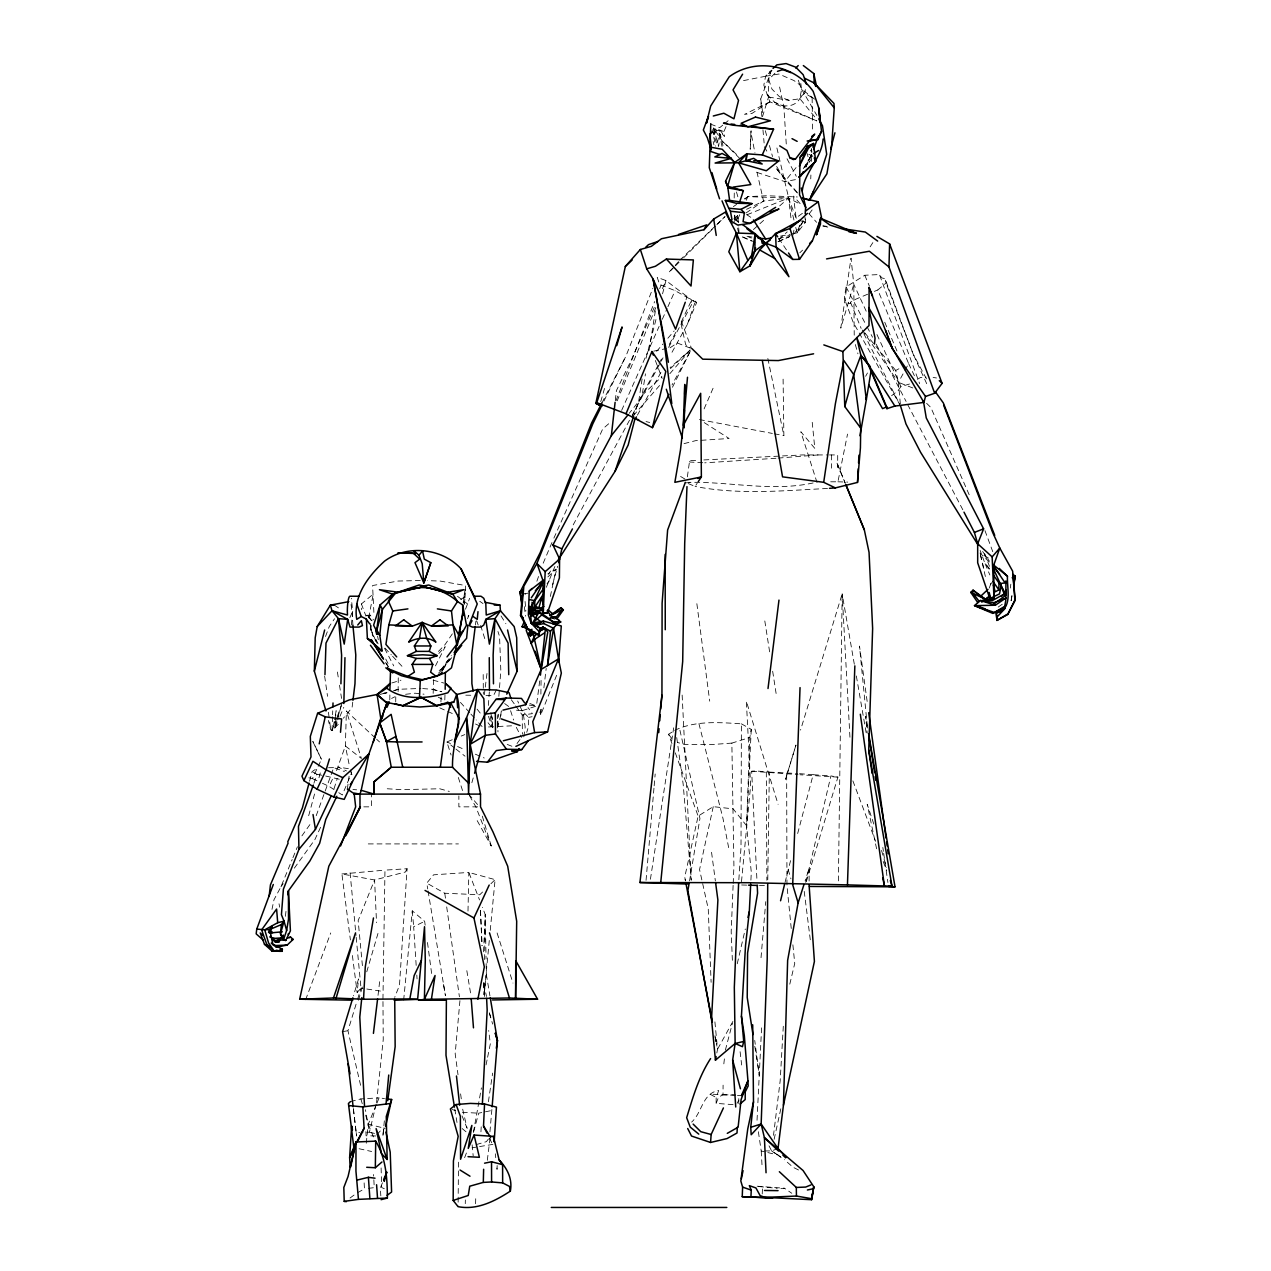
<?xml version="1.0" encoding="UTF-8"?>
<svg xmlns="http://www.w3.org/2000/svg" width="1271" height="1271" viewBox="0 0 1271 1271"><rect width="100%" height="100%" fill="white"/><g stroke="black" fill="none" stroke-linecap="round" stroke-linejoin="round"><path stroke-width="0.75" stroke-dasharray="5 3.75" d="M458.497 1162.171L458.084 1206.656M674.71 730.38C694.935 720.435 719.37 722.405 741.39 723.835L741.009 847.296L738.769 880.962M465.408 592.81L464.376 604.075M465.424 590.983L465.44 585.518L440.036 581.038L427.501 580.656M733.081 1104.642L716.129 1103.355L716.161 1097.493L718.687 1090.518C702.228 1093.155 702.323 1112.602 691.631 1122.102M809.103 881.041L809.198 868.077L830.9 775.914L837.907 777.121L806.243 881.963M716.129 1103.355L718.639 1097.016L723.008 1094.871L723.088 1085.164M738.753 1103.466L738.801 1098.652M395.71 701.91L395.774 696.778M398.109 691.567L398.268 677.078M762.505 116.63L768.542 97.041L768.717 79.644L770.48 70.779L765.619 76.244L763.823 85.125L769.876 101.855L816.792 120.92L774.563 102.173L767.112 94.61M389.863 694.951L389.784 700.607L390.213 699.114L394.916 696.762M540.699 709.345L540.636 715.065L539.238 712.046M540.89 694.125L541.112 676.982M483.806 982.626L484.442 996.289L484.283 983.007M484.616 959.557L485.252 914.612L482.392 907.272M767.779 879.707L769.336 772.101L755.244 770.877L751.669 771.259L756.912 879.405M838.399 880.898L842.165 593.859L800.555 730.078M382.952 999.133L384.97 870.127L407.085 868.744L399.475 985.263L394.709 997.338M696.572 302.673L675.092 290.662L661.079 285.069L659.379 283.798L657.218 277.332L665.956 280.557L691.678 300.004L691.646 302.307L695.444 301.163L696.572 302.673L687.42 324.28L670.421 355.149M734.193 198.022L734.288 192.35M734.574 220.471L734.67 215.133L738.101 218.374L738.578 225.984M467.998 911.1L468.84 872.43L433.602 874.829L426.754 883.123L427.723 888.937M381.109 1167.938L381.681 1187.527L384.986 1189.036M475.592 1203.748L475.815 1195.058M465.265 1203.669L465.361 1199.935M497.152 1165.555L497.04 1169.32L496.611 1165.443M375.215 737.927L346.379 711.045L345.378 745.982L349.668 767.017M791.563 233.991L797.124 232.911L805.401 222.393L805.496 218.707M516.503 710.187L522.047 710.711L528.641 717.384L528.323 727.155L526.718 732.334M332.525 716.717L332.049 730.475L338.404 724.216M332.605 714.747L332.732 710.823M433.157 693.378L433.713 677.078M444.977 694.951L444.786 700.607L438.257 697.159M440.926 701.91L441.101 696.778M741.39 723.835L751.256 729.363L749.842 737.45L746.57 825.689L751.304 872.256L750.907 880.12M812.137 97.772L812.598 132.343M750.939 131.072L750.208 149.263L751.145 130.818M810.739 178.877L810.898 175.001M811.438 161.433L811.819 151.726M733.113 885.363L731.19 931.659L732.414 961.353M733.192 883.44L733.923 866.075L731.858 743.106L749.842 737.45M762.219 1193.93L762.536 1186.892M483.536 951.836L485.252 914.612L486.062 959.049M761.583 1027.858L756.944 1122.118M751.256 729.363L746.57 825.689L733.129 808.849L713.253 806.656L698.129 816.093L684.751 877.038L685.45 880.882L684.751 877.038M497.787 721.658L497.962 731.889M480.946 1131.81L481.359 1123.945M783.301 1026.253L780.172 1080.811L773.499 1135.337M370.735 623.616L370.369 628.875L375.581 641.156M488.366 705.453L489.335 691.917M498.852 696.317L500.822 670.627L499.567 636.485L497.946 631.48M335.258 721.531L334.67 728.744L339.214 718.067M335.401 719.736L336.148 710.711L334.575 719.656M761.027 957.683L765.762 901.647M646.049 880.342L653.993 787.782M654.168 785.812L655.169 773.991M459.943 1000.69L455.177 1053.754L458.021 1074.773M489.923 1131.905L491.956 1108.773M384.001 1127.742L382.952 1135.464L384.446 1119.862M403.654 1000.198L412.265 910.83L424.657 921.316L425.165 925.161M483.6 982.96L484.108 994.716L489.319 940.111M490.256 930.356L495.086 879.643L468.84 872.43L479.548 899.947M356.182 937.315L360.996 988.155L357.151 992.397L358.549 978.94L353.417 995.876M366.255 1143.265L368.272 1124.184L376.232 1104.88M497.342 725.932L498.582 714.223M484.108 994.716L486.348 974.507L486.11 960.987M723.835 1063.859L724.708 1056.042M382.952 1135.464L383.906 1126.948M615.323 400.381L616.419 390.578L631.083 360.487L654.867 305.993M378.027 995.384L379.965 978.845M285.387 916.327L286.086 910.449M497.342 718.687L497.803 714.747M541.335 709.234L540.636 715.065L557.969 671.946M543.877 687.849L546.196 668.419M352.75 702.132L352.067 707.645L343.377 718.194M463.343 602.978L464.979 589.41L463.2 602.772M487.317 1160.312L490.399 1135.368M475.418 624.982L475.894 621.233M484.346 694.649L485.061 688.993M485.284 687.118L487.174 672.025M500.679 715.938L501.346 710.616M539.698 680.954L536.441 706.041L522.047 710.711M1010.334 588.044L1010.826 584.199M347.348 789.084L349.08 776.263M523.827 736.862L525.177 727.076L523.255 713.381L517.678 701.004M687.373 476.847L689.645 460.499L698.256 460.499M488.398 1101.75L492.64 1073.089M642.093 378.996L638.678 401.493L634.324 414.362M1011.112 600.706L1011.986 594.987M650.418 879.246L673.678 727.822M659.585 385.494L631.417 417.921L642.093 395.297L645.461 373.817M649.147 350.367L655.9 307.391L617.198 400.81M473.4 1132.413L481.407 1087.897M464.106 604.233L465.393 596.449L460.674 599.499M1011.176 600.738L1012.034 595.511M351.368 625.014L352.687 611.653L351.368 598.291M689.549 880.914L699.94 818.46L679.302 727.489M793.072 235.087L794.073 229.368M334.257 721.435L332.684 730.364L330.762 729.84L328.363 720.419M550.343 596.449L556.078 569.217L547.865 573.904M716.844 1052.928L717.527 1049.29L714.89 1021.709M368.654 617.801L373.245 594.097L361.409 603.947L361.679 609.73M805.401 89.558L804.686 93.101L799.793 98.566A20.543 16.714 41.8 0 1 774.563 102.157M486.062 1064.891L487.222 1059.14M487.619 1057.234L490.336 1043.809L488.684 1030.511M830.694 481.804L837.923 481.788L847.535 434.094M271.978 909.401L273.996 899.725L280.923 886.84L292.171 859.53M867.616 294.236L855.78 299.209L850.49 302.228L850.204 303.642L845.771 302.323L844.405 297.271L846.073 286.96L864.773 275.251L877.403 274.647L879.691 275.267L882.01 277.984L885.045 278.635L913.198 354.148L927.862 386.241M713.253 806.656L699.558 869.571L708.249 908.829L711.109 982.324M774.134 1139.324L780.902 1108.455M371.084 625.666L370.369 628.875L372.896 636.088M737.244 963.768L745.299 929.006M686.038 299.797L686.912 296.111M789.799 984.151L794.74 963.418L792.802 944.003M376.121 1104.324L369.432 1132.191L361.87 1132.413M376.566 1102.465L383.238 1039.583L382.968 1001.071M805.719 882.328L809.198 868.077L805.115 880.898M785.033 882.439L791.182 858.211M736.306 220.137L737.704 214.545M646.033 358.279L656.726 316.574M662.556 293.823L665.956 280.557L661.206 291.456M725.36 1050.164L732.382 1023.377M797.664 833.538L813.154 774.706L830.9 775.914M497.422 727.949L501.934 710.982M309.552 781.172L312.126 771.592L314.874 769.718L318.735 769.479M308.678 815.712L315.367 791.023M318.973 777.725L321.039 770.131M473.622 1131.826L478.674 1113.189L493.498 1110.139M552.647 584.438L557.604 566.31M341.629 704.086L334.67 728.744L340.707 707.788M471.859 782.729L473.479 777.042M600.754 401.652L605.012 386.718M358.47 1000.245L362.346 986.979M366.763 971.822L378.933 930.15M360.599 1085.307L347.952 1030.733L357.024 1001.103M357.596 999.26L360.996 988.155L382.889 991.428M334.019 788.767L337.196 778.71L339.278 779.25M795.757 227.398L797.124 232.911L800.174 223.68M313.905 783.254L316.908 774.261L312.126 771.592M990.903 583.341L989.267 588.171L991.444 582.642M687.42 324.28L695.444 301.163M536.886 581.228L538.777 575.827M543.178 563.228L553.076 539.921M316.193 815.712L333.717 767.636L344.425 771.513M465.52 609.19L469.619 598.291M336.656 718.179L332.049 730.475L330.762 729.84L329.459 720.069M337.308 716.415L341.248 705.882M305.596 999.784L330.73 932.962M761.837 116.471L760.709 98.979L771.545 70.143M325.519 636.485L329.284 626.476L334.527 618.755M467.553 618.723L468.824 615.339L468.125 616.276M464.63 1157.69L466.727 1152.162M615.974 400.762L654.629 301.592M659.649 288.739L661.079 285.069M554.871 566.485L546.196 587.631M603.916 401.096L625.904 356.182L652.849 288.342M382.46 1182.808L380.299 1188.083L380.823 1195.82M292.934 857.703L297.43 846.772M376.947 1103.117L379.123 1097.858L384.493 1098.557M351.432 773.197L351.845 774.738L350.065 768.923L351.432 773.197L342.296 794.979L335.703 790.673M339.977 716.288L343.774 707.391M710.41 134.504L715.255 128.482L716.51 130.405L719.179 130.563L724.581 136.601L723.914 131.58L726.027 126.671M704.102 408.897L714.127 385.78M349.843 617.674L352.162 612.431L350.621 601.294M553.886 538.126L602.708 428.947L609.921 422.703M621.63 410.406L659.125 326.409M662.318 319.259L667.1 308.535M667.91 306.74L675.092 290.662M805.782 166.994L812.121 152.87L810.374 150.169M739.738 214.751L738.101 218.374L732.366 223.505M746.252 200.278L747.888 196.655L766.651 195.734L797.267 196.957M320.562 827.262L314.906 839.559L293.379 869.507M308.917 777.804L312.396 778.599L317.337 768.081M318.163 766.334L321.468 759.311L312.841 741.343M334.051 789.609L329.11 786.384L333.224 777.614M336.529 770.591L345.378 745.982L361.425 758.517L346.379 711.045M681.208 322.024L691.678 300.004M672.454 387.274L690.725 350.399L672.025 384.938M797.124 232.911L803.208 220.693M407.085 868.744L405.417 872.001L374.58 879.961L341.915 873.971L350.399 939.984M435.46 665.893L445.215 646.701L438.829 653.501M496.357 689.978L493.545 695.491L483.631 695.38M803.288 168.662L811.835 154.633L804.495 167.438M441.18 672.963L448.917 657.838M601.993 402.764L625.904 356.182M442.61 670.198L450.744 657.615M629.479 420.288L571.521 527.989M658.156 365.206L638.678 401.493L629.177 413.361M659.077 363.474L662.779 356.563M669.277 344.457L676.696 330.635M632.227 415.109L663.017 357.818M668.61 347.412L693.807 300.528M865.63 376.295L867.442 372.991M805.878 167.137L811.74 154.665L811.391 149.93M900.329 403.892L898.406 382.364L903.983 372.117M904.92 370.417L908.638 363.585L877.784 289.963L886.046 283.068L885.045 278.635M637.391 415.172L661.937 370.592M732.874 1021.471L717.527 1049.29L716.431 1043.491M716.51 130.405L713.444 135.918L715.255 128.482L723.914 131.58M712.554 129.721L710.727 133.026L712.872 131.644L713.476 128.069L720.339 134.297L722.977 145.561M737.132 1103.26L738.848 1100.193M870.142 246.828L874.003 240.855M688.389 483.631L695.078 486.412L697.175 483.266M452.349 633.848L444.977 644.699L437.526 652.404M548.294 574.285L550.581 571.044M301.926 835.841L311.808 821.908M909.48 384.017L900.948 386.606L898.073 390.61L891.575 395.758M280.923 886.84L283.179 883.695M547.038 583.802L549.247 580.736L546.848 583.548M440.878 669.976L451.348 655.582M517.011 743.551L520.236 739.134M488.414 1139.007L486.443 1141.628L474.576 1145.076M794.232 233.578L804.527 219.947M809.119 213.893L812.55 209.365M451.793 657.647L440.91 670.5M793.946 220.042L784.779 181.594L797.807 165.437M774.945 73.21L768.717 79.644L771.99 89.145L779.457 96.707L789.084 100.314L798.331 98.979L804.686 93.101L814.79 99.313L801.493 89.002L800.809 83.393M656.614 351.336L662.874 344.06M667.879 338.245L674.138 330.984M669.833 373.706L689.041 351.59M678.555 261.604L668.641 272.63L674.138 267.164M679.794 260.221L725.042 216.594L716.796 224.792M376.899 1134.685L382.73 1128.235M438.543 673.169L444.04 667.434L436.287 672.391M675.521 265.798L682.4 258.966M683.766 257.6L715.414 226.159M482.551 892.02L479.771 894.768L444.771 893.227L426.754 883.123M490.908 883.774L495.086 879.643M350.049 1198.029L355.944 1193.66M799.809 252.802L802.605 250.133M642.093 395.297L661.889 376.645M670.389 368.638L690.185 349.986L670.119 367.653M547.849 576.939L556.078 569.217M743.535 80.597L765.619 76.244L771.974 70.35L775.66 69.826M778.821 239.472L787.226 231.878M753.401 229.574L765.094 219.041M779.727 205.886L788.513 197.99L800.523 204.345M745.028 199.15L747.888 196.655L788.513 197.99L796.075 217.929L800.73 220.169M733.828 218.866L739.388 214.132M722.77 125.146L719.72 127.656L710.028 123.875M724.295 123.891L728.855 120.109M372.165 620.836L366.207 615.339L368.828 616.276L370.306 615.18L373.499 619.883M802.414 213.321L796.075 217.929L793.454 196.068L801.175 204.822M998.18 607.093L1002.755 603.884M733.383 206.617L736.608 204.393M746.045 212.956L763.537 201.04L788.513 197.99L791.404 221.424M670.055 347.825L677.252 342.948L689.803 347.936M671.946 743.551L668.578 734.241L673.169 731.349M917.408 379.33L920.569 377.455L926.082 377.153M357.644 1192.691L364.443 1188.814L363.983 1180.092M912.8 387.957L898.406 382.364L895.721 370.465L900.567 367.891M416.173 965.388L413.663 926.718L424.657 921.316M746.554 209.334L763.537 201.04L757.055 172.443L754.116 170.107M777.963 241.776L789.72 236.581M778.583 241.363L789.45 236.66M874.4 291.377L877.784 289.963M452.254 739.738L446.884 741.946L451.094 755.038M461.198 736.068L464.789 734.59M747.11 214.735L788.513 197.99M764.681 1150.954L771.592 1150.906L776.422 1149.111M778.519 238.884L793.406 234.102M391.786 682.988L400.953 680.176M393.438 690.789L398.395 689.295L420.876 688.437M379.727 694.554L387.226 692.441M394.741 690.344L398.49 689.295M684.036 443.627L695.587 440.672L729.093 438.495L701.131 420.622M350.478 1101.576L360.869 1098.922L379.123 1097.858M383.318 693.696L386.972 692.774M653.723 351.146L666.417 348.556M780.473 236.136L789.72 234.341M528.641 717.384L532.056 716.717M757.055 172.443L784.779 181.594L795.646 179.608M528.164 593.128L524.446 593.779L527.894 595.082M765.619 76.244L778.932 74.02L793.994 80.566L799.936 84.935L801.556 89.685L799.793 98.566L816.093 118.568M342.598 1031.623L347.952 1030.733M472.034 1147.808L475.799 1147.189M479.58 1146.569L492.894 1144.393M341.915 873.971L384.97 870.127M703.864 459.943L802.335 454.939L827.786 454.939M515.692 705.85L522.254 715.001L532.39 713.651L528.021 707.55M368.368 1188.353L374.262 1187.638L373.563 1174.531M405.592 694.3L414.981 693.188L424.037 694.188M813.106 482.964C771.704 491.909 730.491 481.566 688.898 482.36M818.031 454.939L777.884 458.116M775.977 458.275L704.69 462.835M731.858 743.106L711.156 744.599L684.64 744.472L677.459 742.471M827.516 488.461C783.572 490.685 738.451 495.023 695.078 486.412M684.99 482.885L690.773 482.551M488.461 726.964L496.167 726.583M498.089 726.488L511.562 725.82M780.871 1188.433L784.509 1188.258L791.801 1193.278M366.207 615.339L370.306 615.18M353.417 1109.011L356.198 1132.572L359.979 1132.461M420.288 580.529L398.173 581.038L372.578 585.518L373.992 614.624M328.554 767.732L333.717 767.636M723.008 1094.871L735.687 1094.808M829.455 454.939L837.7 454.939L837.7 467.363L837.049 463.216L845.151 483.028M363.776 806.847L371.37 806.847L371.37 794.105M477.705 806.847L458.863 806.847L458.863 795.932M368.272 843.912L458.434 843.912M465.79 695.189L473.718 695.285M837.907 777.121L799.888 774.77M759.423 885.474L765.19 885.601M375.739 1135.972L366.096 1135.75L365.778 1129.824M746.649 885.124L741.184 884.966L750.653 785.16L746.363 701.242L778.09 804.305M837.923 481.788L847.725 482.106M769.336 772.101L797.616 773.531M735.496 1095.332L709.885 1094.124L716.161 1097.493M737.466 1095.427L741.406 1095.602M751.669 771.259L797.997 774.563M462.358 1112.332L478.674 1113.189M702.784 462.723L689.788 462.024L689.645 460.499M387.242 788.767L401.525 789.656L439.75 788.767L449.314 791.436M422.703 688.58L432.378 689.295L441.847 691.774M757.151 1186.208L784.509 1188.258M799.57 773.674L813.154 774.706M352.941 789.529L356.658 789.815M758.628 1186.526L777.201 1188.337M529.324 705.135L534.662 705.802M751.955 237.01L746.077 236.152L751.368 238.042M823.02 225.793L826.865 226.365M933.121 377.471L936.489 377.98M348.365 768.669L338.181 767.08L346.459 770.909M768.542 97.041L789.084 100.314M719.179 130.563L720.657 130.834L724.581 136.601M699.479 419.573L772.355 433.427M774.277 433.792L783.873 435.619L783.095 378.837M316.908 774.261L323.962 775.691M325.726 776.041L337.196 778.71M822.893 226.047L830.328 227.668M359.089 1148.73L371.64 1151.494M758.374 1131.746L761.218 1150.986L777.947 1154.989L781.157 1157.325M374.5 1133.414L369.432 1132.191L365.444 1109.71M646.033 421.575L649.703 422.496M365.635 1115.16L368.272 1124.184L385.161 1128.426M433.125 680.176L443.881 683.067M432.378 689.295L441.339 691.694M452.095 1109.488L455.479 1110.6M799.84 220.503L805.401 222.393L804.956 217.198M529.832 703.483L534.789 705.389M507.224 744.441L512.404 746.458M755.228 242.316L740.961 236.247L751.447 241.029M450.442 743.487L446.884 741.946L454.446 747.888M457.56 746.538L464.678 749.604M475.338 754.196L484.235 758.009M808.69 154.284L812.916 156.111L809.325 162.307L807.292 153.68M439.75 707.852L452.269 713.508M475.529 724.009L482.694 727.25L476.148 719.926M312.396 778.599L320.753 782.491M322.421 783.27L329.11 786.384M802.287 220.9L805.401 222.393M798.522 1169.987L793.009 1167.223L784.366 1159.66M988.33 558.017L980.036 553.06L990.268 562.958M680.589 476.45L687.373 480.517M769.019 1145.822L771.592 1150.906L777.947 1154.989M746.554 214.592L750.939 217.42M334.305 605.075L340.819 609.492M771.592 1150.906L781.172 1157.468M479.739 601.294L482.996 603.55M734.749 218.962L739.452 222.361M504.619 703.546L509.369 706.994M457.496 596.29L467.553 603.947M734.59 219.279L739.229 222.838M455.955 749.08L465.043 756.213M462.183 1128.584L469.666 1134.812M720.339 134.297L718.592 146.356L713.476 128.069L722.071 140.811L737.371 155.221M376.645 739.261L379.536 741.946M739.595 158.287L722.071 140.811M926.607 403.32L930.849 407.483L969.837 496.23M797.155 192.318L775.628 167.629L784.747 179.576L798.188 193.843M384.954 648.067L391.309 654.867M392.58 656.217L402.732 667.1M460.436 702.386L469.603 712.618M470.906 714.08L474.846 718.465M808.88 213.56L816.602 222.314M468.618 794.105L478.325 805.433M989.505 568.63L984.755 562.878L980.148 550.438M864.852 332.923L895.721 370.465M477.086 709.154L481.947 715.192M488.032 722.722L492.894 728.744L491.956 717.305M801.493 89.002L816.856 115.423M668.578 734.241L671.755 738.578M511.307 699.749L514.596 704.325M989.267 569.233L984.755 562.878L989.823 574.937M982.626 551.471L989.315 561.019M862.246 329.999L898.406 382.364M778.805 238.424L787.432 251.356M386.098 663.112L388.227 666.465M501.028 615.927L505.89 623.696M385.558 662.525L388.64 667.434M776.629 166.453L784.747 179.576M368.828 616.276L371.577 621.042M900.504 405.862L853.254 322.484L845.771 302.323M469.523 795.694L475.847 806.847L491.226 845.93L477.133 820.542M926.464 378.853L913.198 354.148L886.046 283.068M764.443 146.753L768.177 153.712M962.814 509.75L906.922 403.177M787.019 158.764L796.297 176.319M846.073 286.96L866.155 325.106M867.076 326.838L872.542 337.244M876.196 344.171L906.096 401.429M384.605 648.448L393.74 665.893M516.296 727.314L521.539 737.418M863.835 333.685L899.598 404.099M378.123 643.857L375.12 637.899L376.994 643.19M385.764 659.029L389.276 666.004M489.542 1138.323L492.115 1143.598M312.888 741.676L321.468 759.311M908.638 363.585L914.405 375.771M866.202 311.204L853.794 284.275L851.014 258.108L840.782 328.125L853.794 284.275L854.223 335.163M876.958 334.543L900.948 386.606M375.819 641.061L369.321 625.491M984.961 530.627L993.223 552.901M864.773 275.251L869.38 286.086M884.743 322.214L897.024 351.098M837.049 463.216L845.247 483.266M462.024 1115.843L467.188 1128.473M850.49 302.228L861.15 328.411M368.272 1124.184L375.072 1141.088M984.644 553.727L989.473 566.31M655.343 360.487L662.191 378.472M681.367 321.388L691.599 348.651L685.689 344.743L681.018 323.612M852.889 780.887L875.624 841.323M883.186 861.468L886.634 870.635M361.409 603.947L365.984 616.197M879.691 275.267L919.616 383.635M476.641 620.772L478.182 625.014M675.298 752.845L698.129 816.093M488.461 716.351L492.258 726.98M798.283 80.2L799.936 84.935M510.577 710.711L513.611 720.037M458.323 777.471L462.533 790.546M817.031 482.567L800.825 431.743L814.806 448.377L811.962 419.652M480.629 625.459L485.315 640.362M497.104 932.962L512.976 983.071M483.79 984.262L486.523 996.464M788.179 869.602L790.943 878.849M482.313 816.157L491.226 845.93M489.319 1012.908L490.94 1018.452M873.828 824.085L867.219 804.336L877.038 850.871M881.534 850.426L886.491 867.346M360.869 1098.922L362.457 1104.34M489.446 1013.082L492.64 1024.092M736.481 191.969L738.546 199.166M855.319 344.536L857.941 353.815M765.301 130.722L767.366 138.11M769.432 145.482L772.53 156.555M698.923 723.66L722.929 818.206L729.236 850.664M980.37 554.585L985.676 577.812M980.481 554.823L983.945 569.011M776.899 147.976L784.779 181.594M713.174 141.558L713.937 144.862M462.692 1109.186L466.934 1127.631M751.542 135.489L754.958 152.933M734.67 215.133L735.909 220.677M737.545 228.081L738.769 233.642M490.177 716.288L492.497 726.964M779.584 87.016L783.857 107.082L786.479 147.277M491.75 716.081L492.497 719.656M767.843 358.454L783.873 435.619M716.034 1041.775L714.906 1036.135L716.018 1041.68M722.023 146.515L719.275 133.677L717.003 144.719L712.872 131.644L715.398 146.181M714.953 1035.738L716.05 1041.553M377.598 636.247L378.281 639.774M811.279 148.357L811.835 151.376M279.032 903.792L279.652 907.16M867.299 726.075L859.498 646.081L867.362 702.911M854.319 664.24L842.165 593.859L849.965 737.688M856.352 675.965L866.139 732.668M486.348 974.507L489.939 995.892M443.547 984.469L445.438 995.749M466.822 970.679L470.937 995.288M428.057 890.923L445.406 995.574M454.796 1109.043L456.988 1122.484M867.489 728.029L865.63 716.383L867.187 733.192M337.419 672.025L338.308 677.681M339.5 685.228L341.565 698.43M764.808 620.963L769.94 653.834M772.657 671.247L776.263 694.443M754.783 1046.319L759.327 1075.631L754.736 1040.441M882.837 847.423L883.393 851.316M883.679 853.27L887.905 882.487M760.709 98.979L763.14 115.788M324.645 676.124L327.537 696.317M444.771 893.227L445.597 899.09M446.693 906.906L459.403 996.782M676.728 737.577L683.178 784.286L691.233 880.199L681.971 691.535M460.61 1093.886L461.389 1099.622M711.553 852.301L715.366 880.946M427.485 942.494L432.108 977.145M328.426 712.268L329.205 718.115M696.858 603.693L709.711 701.163M524.319 606.664L525.543 616.181M352.401 955.506L357.151 992.397M804.225 891.4L810.358 940.302M490.86 712.523L492.433 725.137M740.103 1051.721L741.66 1065.003M353.354 1108.709L356.579 1136.02L356.198 1132.572M495.325 1153.814L495.754 1157.69M791.245 928.466L786.971 885.744L786.654 773.308M352.909 625.284L352.162 612.431M472.129 1144.821L473.177 1155.879M362.41 965.674L358.152 920.585L374.58 879.961L376.534 922.682M350.081 872.78L356.007 935.361M762.95 129.753L764.109 142.972M412.265 910.83L413.663 926.718M525.082 601.469L525.876 611.065M370.846 625.205L371.339 631.544M416.809 975.064L417.047 978.924M738.705 227.874L739.071 233.594M761.218 1150.986L762.044 1165.698M480.486 910.386L482.106 945.529M480.454 910.449L481.979 945.735M483.187 674.52L483.345 694.284M522.254 715.001L522.381 734.257M766.318 772.021L766.874 880.263M831.552 454.939L831.552 468.173M795.948 745.092L785.526 779.266L795.932 745.203M747.888 196.655L744.663 198.864L747.888 196.655M769.876 101.855L751.749 113.564L744.504 114.374L769.876 101.855M386.845 692.774L383.588 693.346L386.956 692.774"/><path stroke-width="1.5" d="M350.129 1167.032L349.636 1157.579L355.991 1141.994L355.944 1171.131L358.454 1199.363L344.219 1201.381L343.821 1187.479L348.079 1176.422L355.991 1141.994L375.708 1141.136C386.162 1158.485 387.274 1178.408 387.385 1198.045L381.093 1199.681M660.745 708.996L661.937 695.205L662.112 603.169L667.625 529.991L685.323 482.345M737.307 1127.25L737.021 1133.001L727.107 1138.546L710.584 1142.47L711.14 1134.51L723.421 1107.931M872.542 296L869.094 287.453L869.014 325.567L842.895 351.559L844.77 406.545L860.721 428.12L860.419 447.916L857.512 482.424L835.349 487.905L829.47 488.318M446.375 1001.389L445.994 1055.295L454.478 1107.136M809.071 884.759L814.409 961.432L783.444 1105.198L778.027 1148.507L786.225 1157.103M534.789 599.626L534.726 607.411L543.13 594.526M440.338 767.239L447.599 714.334L450.744 703.038L447.17 702.498M445.184 689.295L445.358 672.343M572.427 528.927L561.846 548.865L559.59 559.049L559.399 577.955L547.404 613.019L543.21 612.987L542.939 580.386L536.918 563.45L592.826 423.767L602.2 404.591M993.382 585.137L995.241 591.825L998.895 589.823L998.99 582.07M684.227 427.834L684.449 410.072M684.64 394.296L684.751 384.43L683.305 425.292L680.43 450.236L674.853 482.329L701.37 476.959L700.671 393.295L683.305 425.292L687.5 377.265M366.699 1167.286L375.326 1167.747L375.708 1141.136M767.716 883.615L767.207 958.858L761.154 1124.025L764.395 1137.672L766.048 1172.752M616.737 345.648L622.075 326.981L596.735 402.669L599.674 405.385L595.845 403.336L625.332 266.481L640.362 249.481L651.324 246.352L661.476 238.741L704.007 229.717L713.698 219.025L725.328 212.146L736.386 233.038L728.791 251.785L739.881 271.708L750.065 265.798L754.863 250.88L755.149 233.721L742.598 224.633M343.853 703.514L344.965 657.663M340.93 683.814L341.613 655.137L338.483 618.659L332.017 610.779L330.365 605.139L348.778 601.644M325.964 710.982L314.35 671.167L315.192 637.788L317.194 626.571L330.365 605.139L334.305 605.075M494.212 1141.406L496.453 1107.12L484.553 1103.975L470.397 1103.403L456.098 1104.531L450.395 1108.947L458.18 1136.353L453.413 1160.868L453.175 1200.428L468.236 1195.487L469.746 1186.208L483.298 1182.395L483.631 1169.272M483.298 1182.395L491.591 1181.966L491.527 1161.758L484.569 1163.187M453.175 1200.428L458.084 1206.656C476.879 1210.389 495.023 1201.159 510.338 1191.118L509.464 1186.399L502.649 1182.904L502.601 1164.665L499.138 1159.93L493.37 1136.385L474.067 1135.035L468.252 1148.412L471.875 1125.423L460.579 1159.263L460.372 1116.303L456.098 1104.531M859.974 435.746L866.329 399.714L860.88 355.387L856.718 337.578L886.936 408.674L894.895 406.069L923.89 402.43L925.526 396.473L934.662 393.247L888.969 266.958L889.605 243.889L876.911 236.39M783.444 1105.198L787.639 960.383L798.124 902.887L803.955 884.568M324.963 674.663L325.996 643.094L338.483 618.659L347.682 619.358L350.018 627.08L359.058 627.08L362.442 625.618L361.361 620.709L357.723 625.014M389.927 689.295L390.547 670.468L401.382 675.695L420.272 680.668L437.399 675.695L442.197 672.566M394.947 703.737L402.526 705.723L419.78 706.994L437.002 705.723L453.747 702.259L456.654 694.506L477.467 689.565L470.191 744.298L468.57 794.105L466.536 717.813L477.467 689.565L496.357 689.978L509.115 692.695L510.767 697.986M627.985 414.854L611.351 435.619L552.949 544.909L559.59 559.049L545.195 571.664L543.21 612.987L547.404 613.019M872.113 773.388L868.728 750.017L872.637 628.51L869.046 552.345L864.328 529.832L845.898 484.823M332.875 706.898L333.018 702.958M661.937 695.205L639.933 882.519L748.142 882.71L847.455 884.886L854.843 665.877M532.088 588.441L529.229 591.079L528.371 614.989L531.119 623.076L539.492 631.989L538.999 635.5L539.825 628.001L531.119 623.076L539.825 628.001L539.492 631.989M280.51 949.405L280.446 951.343L271.899 950.994L264.463 944.258L260.237 932.946L263.002 935.472M792.723 883.758L800.047 687.611M686.976 486.634L684.704 543.384L682.686 661.54L660.793 881.995M742.232 1196.678L772.546 1197.981L742.232 1196.678L742.614 1187.114L740.818 1180.966L747.745 1128.998L753.496 1101.893L752.702 1024.807M886.936 408.674L886.999 406.974M468.586 783.111L470.191 744.298L466.536 717.813L454.414 741.946L458.799 722.945L458.227 715.351M469.46 623.95L477.245 603.947L461.071 568.836C441.99 548.008 407.165 544.274 384.541 561.162C368.431 575.874 352.734 596.226 356.754 619.358L361.234 616.499L366.143 618.977L369.75 623.95M750.923 1197.107L751.256 1190.133L749.334 1185.636L755.943 1187.956L760.122 1195.598L764.983 1197.393L811.629 1199.697L813.774 1186.733L803.05 1170.496L764.395 1137.672L778.615 1151.145M419.462 697.795L420.272 680.668M486.952 1133.065L483.52 1126.027L484.553 1103.975M485.268 602.343L499.996 605.139L500.424 610.779L494.991 618.659L493.132 655.137L493.466 683.814M482.36 1104.324L487.174 1010.08L486.618 998.402M689.216 882.852L687.865 890.606L711.522 1019.215L715.446 1060.173L735.131 1043.475L742.455 1046.7L743.726 1041.442L741.438 1016.165L745.537 945.449L749.318 911.625L750.7 884.06M857.512 482.424L858.227 468.808M858.545 462.978L858.942 455.193M345.76 835.73L360.408 806.847L328.824 866.218L299.67 999.228L333.463 997.989L363.538 999.244L365.27 966.945L373.467 917.964M711.522 1019.215L717.893 900.027L715.621 882.852M351.622 1126.328L349.636 1157.579L354.005 1148.984L348.429 1103.482L350.478 1101.576M490.272 997.846L497.438 1040.615L492.131 1106.834M738.626 882.948L734.32 987.408L735.131 1043.475L732.652 1060.046L735.734 1106.993M805.194 213.814L805.655 207.062L801.318 187.965M804.67 78.262L814.234 82.996L833.967 103.459L834.269 107.876L831.584 146.642L826.897 173.825L809.436 200.214L802.223 198.117M489.462 689.978L489.271 657.663M558.652 662.366L561.289 625.983L543.511 621.122L532.533 623.092L534.567 625.062L540.08 623.568M764.983 1197.393L796.44 1196.043L796.313 1187.448L779.345 1171.719M1006.06 590.046L1005.647 595.464L994.462 603.407M814.234 157.969L815.664 161.353L798.998 177.05L815.664 161.353L813.488 143.512L807.546 146.26L799.983 157.525L799.523 194.781L805.814 207.681M271.915 927.417L269.77 929.482L272.82 944.289L282.321 949.199L282.162 951.312L276.172 950.2M340.517 732.287L341.613 718.973L325.233 716.812L317.607 713.317L310.315 736.386L310.998 756.912L301.958 776.2L303.88 780.601L317.067 789.196L333.78 796.965L344.219 799.364L353.274 780.076L368.924 753.973L386.924 703.006L389.276 702.259L386.892 707.423M545.338 629.288L540.445 675.155M530.738 615.863L539.269 611.764L556.936 624.411L550.454 631.194L547.531 665.607L541.208 669.372L525.765 704.69L502.982 710.108M658.728 732.636L659.061 728.696M659.744 720.816L660.237 714.906M386.05 1103.879L388.735 1075.044M394.153 1000.261L417.619 999.371L424.53 926.718L425.292 960.32L424.403 999.371L418.429 1000.198L446.534 1000.245M282.353 949.199L282.178 951.312L271.899 950.994M538.999 635.5L528.085 629.59L520.506 615.545L522.937 589.919L520.077 592.095L521.65 603.677M467.903 624.919L466.616 638.328L455.415 650.911L463.343 611.701M477.991 611.653L477.245 619.358L473.098 616.499M331.302 795.678L315.43 829.391L298.939 849.362L283.401 889.176L281.431 914.691L284.037 921.157L281.384 924.573L280.494 933.82L283.417 939.984L285.784 940.461L290.408 930.833L288.422 890.844L309.886 860.991L319.656 843.308L325.773 819.398L336.847 796.25M874.464 344.06L875.052 338.197L868.697 307.566L923.89 402.43M719.561 198.784L709.297 167.74L710.775 123.621M749.938 160.702L746.093 160.67L753.639 158.351L762.187 164.007L746.093 160.67L746.84 153.807L738.562 162.799L766.334 170.759L778.71 160.956L762.282 154.919L746.84 153.807L746.093 160.67L738.562 162.799L715.112 163.053L731.111 158.382L734.59 162.513L727.648 186.233L729.602 200.373L752.019 203.614L740.929 209.381L728.728 208.206L725.328 200.453L729.602 200.373M778.027 1148.507L761.154 1124.025L751.193 1134.749L750.748 1127.282L753.496 1101.893M269.118 896.405L270.437 884.886L288.152 842.975M611.351 435.619L615.1 402.335M377.582 999.054L373.42 1033.387M287.945 894.768L288.422 890.844L288.517 919.028L286.642 930.451L283.417 939.984L285.784 940.461M823.1 139.032C821.86 158.224 804.607 171.664 802.271 190.714M352.973 700.289L354.974 683.719L355.785 654.915L352.909 625.284M273.313 884.489L256.758 929.069L256.17 933.867L263.415 940.254M475.179 626.857L471.684 654.915L471.891 683.719L473.114 691.09M768.018 688.517L778.98 600.087M377.265 634.483L376.597 630.956L380.108 604.901L392.612 594.097L419.065 585.01L423.783 585.899L428.74 585.01L452.73 594.097L457.512 601.517L462.644 604.901L466.489 625.189L458.545 639.361M387.719 1100.702L395.154 1046.637L394.725 999.308M528.085 629.59L521.285 614.878L523.843 586.217L536.918 563.45L545.195 571.664M812.947 147.261L813.488 143.512L811.073 145.498M796.44 1196.043L811.565 1198.68L813.774 1186.733L811.629 1199.697M526.766 627.191L526.273 630.575L541.208 669.372L547.801 631.909L542.971 627.096L539.524 628.875M496.31 1048.257L497.438 1040.615L495.309 1033.275L497.438 1040.615M835.349 487.905L823.703 482.313L835.397 403.622L843.769 360.456L853.699 374.532L860.721 428.12M400.905 591.857L392.612 594.097L388.354 601.056L392.787 610.97L388.831 624.871L385.907 644.413L396.711 656.9M740.929 209.381L744.409 212.734L743.058 221.662L749.874 223.426L778.98 209.016L770.115 212.13M1013.718 583.532L1015.307 576.192L1012.939 574.365L1015.195 600.277L1007.712 614.481L996.909 620.423L996.305 612.987C1013.321 609.111 1006.791 588.95 1007.458 576.208L999.26 568.407M431.473 998.911L435.063 975.524L424.403 999.371L509.449 997.989L537.569 999.228L515.756 960.717L515.581 998.879L516.693 921.3L507.701 866.218L492.941 831.806L480.517 806.847L480.517 794.105L470.191 744.298L485.204 714.111L495.96 699.384L506.112 698.033L521.46 698.399L524.732 702.974M751.256 258.251L755.149 233.721L736.386 233.038L739.881 271.708L754.863 250.88L770.401 239.838M818.524 136.061L817.92 139.81L821.511 131.326L818.842 108.162L813.202 91.401C794.852 64.885 755.578 57.227 729.252 76.768L710.696 106.001L706.501 123.112L708.535 116.503M553.552 628.255L547.531 665.607L558.462 658.918L553.552 628.255L543.75 623.553L535.933 625.268L532.533 623.092L539.269 611.764L541.78 614.91L556.936 624.411L553.171 624.204M871.223 369.925L866.329 399.714L866.075 397.728M463.152 610.064L458.99 635.357L453.016 624.871L451.475 610.97L457.512 601.517C442.864 588.378 421.066 583.421 402.716 591.412M1013.67 585.852L1015.307 576.192L1012.193 577.781M363.538 999.244L409.834 998.911L414.155 975.524L421.432 960.32M1004.122 609.397L1005.758 600.548L1005.949 580.958L1004.773 582.42L993.811 566.151M715.446 1060.173L716.145 1056.551M477.864 999.244L484.33 966.945L473.94 917.964L489.192 885.045M317.607 713.317L349.287 699.908L377.074 694.506L386.718 688.151C403.4 701.084 428.597 698.621 447.853 692.759L451.094 688.151L445.676 683.544L456.654 694.506C463.915 719.068 451.793 742.598 452.524 767.239L391.198 767.239L373.96 781.872L374.039 794.105L361.202 790.308L368.924 753.973L342.836 777.677L333.78 796.965M741.406 1178.614L743.058 1170.639M350.653 1167L355.991 1141.994M1001.087 586.344L999.467 593.922L985.661 600.579M382.921 716.05L379.727 722.945L386.622 741.946L379.727 722.945L386.924 703.006L377.074 694.506L389.943 683.544L386.718 688.151M472.018 620.709L469.301 625.618L472.399 627.08L480.978 627.08L483.774 625.014L485.808 619.358L494.991 618.659L489.399 644.111L485.808 619.358L500.424 610.779L514.167 626.571L516.709 637.788L517.106 671.167L506.732 694.141M319.228 743.837L325.233 716.812M754.863 250.88L755.562 247.718M385.59 1126.487L391.643 1099.479L386.289 1098.78M324.645 630.003L314.35 671.167M747.968 917.424L749.318 911.625M652.436 427.66L665.813 371.45L651.912 351.511L626.015 413.758L652.436 427.66L668.975 394.296M848.933 231.751L856.368 233.371L820.462 218.231L820.494 224.014L816.538 234.674L820.017 220.058M780.553 900.774L784.588 884.266M361.822 997.624L359.788 1017.086L364.507 1106.088M456.257 649.131L451.475 667.847L445.533 672.55L436.175 676.379L422.163 679.651L407.864 676.379L385.812 667.847L391.389 671.946M457.21 645.382L459.133 637.899M830.662 149.104L834.92 132.804M309.044 783.095L302.371 807.991L287.723 841.926M366.398 619.168L367.367 638.328L381.014 650.911L382.126 650.8L379.791 635.357L376.597 630.956L382.428 609.365L395.456 593.223M391.643 1099.479L386.273 1116.462L387.147 1159.47L381.522 1153.687L376.121 1128.648L387.147 1159.47M558.605 562.672L559.59 559.049M538.999 607.459L541.605 597.974L543.448 604.678M256.758 929.069L264.733 929.832L277.714 922.714L284.037 921.157L280.494 933.82L283.417 939.984M816.538 234.674L821.447 217.119L818.27 201.787L803.002 198.276M844.77 406.545L853.699 374.532L860.88 355.387L870.333 366.652M429.439 658.426L437.192 655.677L429.28 651.388L422.862 651.388L416.316 651.388L407.419 655.677L416.221 658.426L429.439 658.426L432.791 664.399L430.615 672.168L436.175 676.379M474.56 773.245L485.347 735.305L483.854 698.716L477.467 689.565M807.403 213.385L799.84 220.503L775.564 233.578L759.724 249.942L750.065 265.798L751.161 261.985M429.28 651.388L430.869 645.97L426.691 638.233L422.131 622.44L412.535 626.047L388.831 624.871M750.065 265.798L751.177 262.064M288.152 934.55L288.438 933.565M335.894 998.799L355.546 932.866L333.463 997.989M352.861 997.767L342.598 1031.623L350.033 1073.852M329.443 759.009L326.123 769.908L317.067 789.196M525.765 704.69L526.528 702.196M373.293 741.946L380.744 718.258L377.074 694.506L386.003 702.259L402.859 705.723L421.066 697.35L437.002 705.723L447.948 702.259L450.665 707.423M347.809 831.806L359.979 806.847L359.979 794.105L361.202 790.308M739.929 201.199L743.36 190.682L727.648 186.233L725.55 181.324L734.59 162.513L746.84 153.807M313.301 785.049L298.463 826.404L298.939 849.362M558.414 559.605L615.037 471.366L633.705 416.205M430.805 562.656L423.831 582.976L414.981 562.656L419.684 559.129L413.329 553.171L397.95 552.885L415.522 553.52L414.139 550.979L418.969 555.22L422.226 563.752L423.831 582.976L430.805 562.656L424.307 559.129L422.544 550.979L418.969 555.22M813.583 149.565L817.078 139.429L821.511 131.326M963.99 512.149L974.396 532.406L977.669 543.75L977.685 562.799L989.902 598.768L994.017 598.736L993.747 565.134L999.8 548.055L992.73 532.628L943.638 405.147M685.276 302.244L675.584 329.189L653.151 279.207L646.717 268.832L640.362 249.481M708.312 116.551L703.34 130.007L707.327 137.729L710.918 148.866L710.791 145.275M761.965 241.808L776.12 247.13L792.834 259.443L799.507 259.332L812.376 240.839L821.447 217.119M530.913 607.84L532.851 602.756M340.596 845.93L355.673 806.847L354.212 794.105M923.397 400.905L926.257 417.937L983.611 528.847L977.669 543.75L992.143 556.873L994.017 598.736L989.902 598.768M522.079 626.762L526.607 628.017L522.079 626.762L524.208 621.694M762.282 154.919L773.562 129.197L751.59 126.512M809.436 200.214L818.699 179.132L826.69 154.284L822.464 125.718L818.731 118.854M1007.712 614.481L1014.925 600.039L1012.653 571.187L999.8 548.055L992.143 556.873M741.406 1095.602L747.936 1080.811L744.345 1035.801L741.438 1016.165M268.499 932.31L269.77 929.482L281.384 924.573M271.946 926.368L270.342 929.911L272.661 932.723L282.337 931.802M303.88 780.601L312.952 761.297L326.123 769.908L342.836 777.677M460.642 631.894L458.99 635.357L463.057 630.956M810.866 196.894L813.392 191.635M358.215 1140.357L364.094 1128.283L362.839 1106.898L348.747 1105.563M615.037 471.366L628.176 445.009L634.563 420.32L636.437 416.888M745.108 1092.075L748.19 1085.942L747.936 1080.811L741.088 1099.606L738.117 1127.202L727.282 1133.351M808.483 148.135L799.332 166.215L807.546 146.26L808.483 148.135L813.488 143.512M521.984 603.614L520.077 592.095L540.191 552.678L591.571 423.052L601.993 402.764M529.832 610.318L543.734 580.783L535.345 590.777M1006.314 598.085L993.938 602.661L980.259 600.484L974.476 605.647L992.762 613.385L1005.536 605.902M353.719 1147.538L364.094 1128.283M476.53 761.377L487.397 762.187L517.408 751.638L519.092 748.524M704.007 229.717L706.692 224.872L678.523 234.452M800.651 176.256L803.256 171.76M710.584 1058.584C698.859 1076.553 692.87 1097.366 686.658 1117.686L690.232 1127.107L698.78 1134.129M742.598 74.179L733.033 89.86L738.53 100.425L733.939 118.807L723.835 113.23L713.285 115.995M350.319 784.588L352.289 781.586M698.224 481.693L701.37 476.959L697.715 478.452M416.316 651.388L414.346 645.97L419.525 638.233L422.131 622.44L431.425 626.047L453.016 624.871L456.702 644.413L447.011 656.9M454.097 652.706L456.337 649.433M407.864 676.379L414.394 672.168L412.122 664.399L416.221 658.426M531.31 597.783L543.448 580.275M556.905 618.913L563.371 609.873L561.035 607.76L550.041 615.466M543.718 588.394L534.853 600.675L529.832 599.674M528.243 740.739L521.777 749.588L506.446 749.223L495.499 733.971L495.34 712.777L506.112 698.033M779.711 145.879L786.956 150.439L789.895 157.811L793.358 159.59L795.424 159.097L814.727 134.106L811.708 136.474M283.306 935.043L280.764 938.729L283.099 935.79M934.662 393.247L942.097 383.365L889.605 243.889M535.155 632.577L530.468 635.865L529.133 634.245L531.405 631.258M487.397 762.187L496.294 750.557L506.446 749.223M554.76 618.866L561.909 609.858L563.371 609.873M454.271 654.549L461.723 645.287M528.402 633.578L530.452 635.865L528.402 633.578L531.945 629.256M742.026 1094.712L745.251 1090.788L745.187 1099.59L740.024 1103.975M523.795 626.841L525.908 624.379M799.983 157.525L803.685 153.219M536.855 633.8L533.931 637.089L531.087 643.507L535.091 639.059L544.29 633.037M795.853 68.157L798.204 65.552M317.194 626.571L332.017 610.779L347.491 615.021L347.333 611.653A15.411 2.653 -89.9 0 1 350.018 596.226L359.058 596.226M996.814 617.229L1005.186 608.332L996.305 612.987L996.909 620.423M977.844 602.708L970.774 592.365L973.046 590.173L985.613 599.308L989.744 596.099M809.579 243.492L812.376 240.839M275.886 947.213L287.167 945.084L293.156 939.396L290.63 937.172L289.248 937.458M625.332 266.481L632.132 260.062M645.747 247.241L648.464 244.668L657.854 241.474M987.996 589.363L980.449 596.464L973.046 590.173L972.49 592.604L979.353 601.58M773.038 68.412L776.851 64.885L786.098 63.566L795.725 67.172L803.193 74.735L806.465 84.22M541.78 614.91L532.533 623.092L540.048 623.505M375.326 1167.747L381.951 1161.98M1001.31 596.496L1004.217 593.97L1000.309 583.596M554.506 613.162L561.035 607.76L561.909 609.858L550.152 615.72M755.149 233.721L765.492 243.063L774.786 258.506L788.926 276.697L776.12 247.13L775.564 233.578L789.99 228.478L799.84 220.503L790.022 226.937M529.229 591.079L542.939 580.386M986.391 598.577L989.346 596.321M379.727 722.945L391.134 714.334L402.748 767.239M981.768 602.136L985.613 599.308L982.165 597.418M387.099 1195.312L391.595 1192.039L390.213 1152.13L385.939 1132.064M805.592 211.018L818.27 201.787M539.841 629.288L542.971 627.096L550.454 631.194M1006.155 597.847L995.352 605.234L974.476 605.647L993.414 612.129M666.385 259.046L691.027 286.023L693.362 259.92L666.385 259.046L655.423 266.274L646.717 268.832M534.996 632.275L530.198 635.389L535.504 632.958M539.778 629.177L542.971 627.096M775.66 207.316L749.874 223.426L737.688 225.078L729.872 220.391L722.023 200.866M813.535 153.6L818.588 150.471M543.48 610.668L534.471 610.128L528.736 612.415M539.269 611.764L534.201 614.354M470.191 744.298L485.347 735.305L495.499 733.971M997.624 619.994L1007.982 613.877M539.825 608.602L543.909 606.362M279.827 938.856L282.972 937.108M386.463 741.581L395.901 736.433L397.235 741.946L386.463 741.581L391.277 767.239L374.039 781.872L374.039 794.105M529.149 634.245L532.597 632.45M992.762 613.385L1005.202 607.173M535.504 624.919L543.511 621.122L543.75 623.553M539.047 631.322L544.353 628.891M515.883 746.363L547.61 731.858L561.337 673.09L558.462 658.918L532.771 721.737L534.63 732.604L503.348 740.771M529.737 609.651L535.806 607.093L543.464 609.445M530.118 610.573L534.471 610.128L538.793 612.447L530.69 612.431L530.118 610.573L538.03 607.3M542.034 629.638L545.434 628.239M557.318 623.362L560.718 621.964L554.823 616.896L551.328 617.452M810.93 1184.953L805.655 1187.066L796.313 1187.448M392.612 594.097L379.441 589.696L398.188 592.191L423.672 586.694L452.73 594.097L463.788 589.696L448.202 592.191M974.396 532.406L983.611 528.847M777.471 71.367L782.872 69.54M556.936 623.171L560.718 621.964L553.187 621.63M283.862 939.285L275.394 941.938L271.851 938.57L281.161 937.934L274.52 941.414L279.382 941.684M287.246 938.22L290.63 937.172M750.748 1127.282L761.154 1124.025M443.007 703.737L436.414 705.723L421.066 697.35L402.859 705.723M500.424 610.779L486.237 615.021L485.808 603.947L483.774 598.291L480.978 596.226L474.115 596.226M549.263 618.453L554.823 616.896M356.992 1180.108L368.399 1177.311L375.009 1178.201M735.131 1043.475L743.726 1041.442M808.531 141.367L817.078 139.429L807.164 141.017M729.872 220.391L732.017 219.915L730.444 211.224L728.728 208.206M398.188 592.191L423.704 586.662L452.73 594.097M807.387 1190.006L813.488 1188.687M757.834 237.868L765.666 238.996L771.211 237.931M813.599 353.799L778.345 360.567L702.72 359.185L691.885 348.572M544.417 732.477L547.61 731.858L534.63 732.604M291.552 939.698L293.156 939.396M389.8 1103.593L362.839 1106.898M826.563 258.903L869.396 251.245L888.969 266.958M733.208 187.091L750.859 184.565L738.562 162.799M392.787 610.97L407.927 608.873M485.204 714.111L495.34 712.777M521.777 749.588L511.625 750.923L517.408 751.638M868.633 733.828L895.022 886.824L809.436 886.443M1006.584 582.801L999.387 583.564L993.763 575.604M269.357 933.057L272.661 932.723M358.454 1199.363L387.385 1198.045M269.77 929.482L264.733 929.832L268.562 942.907L273.98 950.772L266.624 943.972L261.619 929.895L276.601 909.067L277.714 922.714M407.419 655.677L422.687 654.803L437.192 655.677M432.791 664.399L412.122 664.399M287.167 945.084L274.028 945.608L271.263 943.082M279.143 941.827L275.394 941.938L270.453 936.219M537.569 999.228L492.37 999.959M762.536 242.904L766.492 242.888M763.871 243.349L767.446 243.317M430.869 645.97L414.346 645.97M386.003 702.259L389.276 702.259M396.473 741.946L422.083 741.946M353.862 794.105L480.517 794.105M551.28 1207.45L726.821 1207.45M451.269 702.243L453.747 702.259M532.088 612.431L538.793 612.447M753.767 160.734L778.71 160.956M761.949 243.015L765.492 243.063L756.213 235.929M494.212 605.075L499.996 605.139M352.782 1000.182L299.67 999.228M764.522 1190.466L778.059 1190.641M982.499 600.262L992.651 600.42L1004.217 593.97L1005.647 595.464L992.969 567.724M752.019 203.614L736.179 203.265L725.328 200.453M687.722 884.044L639.933 882.519M495.96 699.384L503.634 699.558M847.455 884.886L891.988 886.157L868.728 750.017M748.476 885.172L757.595 885.41M468.03 1156.674L479.389 1157.293L474.067 1135.035M409.834 998.911L417.619 999.371M895.022 886.824L888.461 886.38L891.988 886.157L890.336 880.517M491.591 1181.966L502.649 1182.904M773.562 129.197L732.541 125.146L723.501 123.112L727.234 123.557M731.111 158.382L714.81 156.905L722.071 153.426L731.111 158.382L727.362 157.111M730.444 211.224L744.409 212.734M730.984 124.018L734.733 124.463M740.358 125.146L745.966 125.829M823.703 482.313L782.555 476.847L762.346 360.583M344.219 1201.381L346.332 1201.667M970.774 592.365L985.613 599.308M844.166 228.923L865.313 232.053L877.657 241.077M437.367 608.873L451.475 610.97M359.979 794.105L352.973 792.913L347.348 789.084M743.36 190.682L728.156 187.965L725.55 181.324M789.895 157.811L795.424 159.097M635.071 418.842L638.725 419.748M491.527 1161.758L502.601 1164.665M711.14 1134.51L700.766 1131.683L693.14 1124.104M710.584 1142.47L691.519 1136.036L687.69 1128.521M856.368 233.371L829.995 225.094L820.462 218.231M980.259 600.484L995.352 605.234L993.938 602.661M719.863 154.554L710.473 151.376L711.649 147.372L722.198 149.263L734.59 162.513M626.015 413.758L596.735 402.669M823.83 344.902L842.895 351.559M501.187 718.862L520.046 725.487M742.614 1187.114L751.256 1190.133M269.817 936.949L275.06 938.808M979.687 606.871L984.993 608.809M535.806 607.093L542.892 609.683M782.809 69.635L790.848 72.638M978.924 607.157L989.188 611.272M595.845 403.336L602.184 405.894M552.949 544.909L561.846 548.865M520.077 592.095L523.302 593.621M762.044 241.331L765.492 243.063M531.326 612.098L536.505 614.703M264.463 944.258L269.484 946.8M531.453 622.568L536.648 625.284M792.024 138.65L797.155 141.367M332.017 610.779L347.682 619.358L344.219 644.111L338.483 618.659M425.038 890.447L473.94 917.964M759.724 249.942L774.786 258.506M534.471 610.128L539.619 613.099M528.212 628.621L538.602 634.769M372.371 641.426L367.367 638.328L382.126 650.8M460.054 1170.035L470 1176.215M272.82 944.289L277.428 947.356M529.292 613.528L540.016 621.058M528.99 611.939L533.772 615.371M803.336 65.568L813.79 73.559L816.522 86.221M746.951 228.796L753.131 233.546M993.747 565.134L1007.458 576.208M520.506 615.545L523.287 617.833M547.896 609.73L553.203 614.243M782.872 1155.18L785.716 1157.865M939.285 380.68L942.097 383.365M452.444 767.239L468.57 783.111M387.671 667.831L391.277 671.835M390.547 670.468L392.787 672.963M547.086 610.874L553.33 618.564M993.858 567.057L999.642 574.206M813.79 73.559L814.234 82.996L834.269 107.876M860.88 355.387L868.474 364.809L894.895 406.069M499.138 1159.93C507.24 1168.335 512.721 1179.138 510.338 1191.118M542.32 628.033L543.067 629.05M370.449 645.287L384.049 663.812M992.969 581.498L998.895 589.823M935.345 391.738L943.352 402.986L994.732 535.377M869.094 287.453L892.544 349.001L925.526 396.473M775.564 233.578L777.725 236.803M788.513 252.977L792.834 259.443M753.417 219.947L765.666 238.996M382.921 658.092L371.211 639.647L383.508 659.252M483.52 1126.027L490.685 1137.513M978.177 545.116L920.585 452.285L905.969 423.926L900.504 405.862M868.697 384.779L882.567 408.627L886.65 406.911L870.889 369.782M376.137 629.002L379.791 635.357L382.428 609.365L380.108 604.901L373.595 625.189L376.597 630.956M450.744 703.038L459.451 718.941M494.991 618.659L508.098 643.094L508.734 674.663M475.179 598.291L461.071 568.836M814.234 82.996L815.76 86.412M1002.898 589.061L1004.455 592.636M864.328 529.832L845.993 485.077M736.386 233.038L747.793 260.333M651.912 351.511L653.278 355.102M666.322 389.244L682.368 438.161M885.649 330.412L892.544 349.001M356.754 603.947L361.234 616.499M535.155 651.245L541.208 669.372L533.137 633.403M789.99 228.478L799.507 259.332M489.494 932.866L509.449 997.989M792.596 884.394L798.124 902.887M711.935 172.618L716.749 189.029M284.037 921.157L286.642 930.451M732.652 1060.046L740.437 1088.754M507.558 630.003L517.106 671.167M989.172 592.461L990.57 598.005M375.835 630.781L376.677 634.356M532.025 602.184L533.629 609.699M882.757 878.007L884.394 885.76L860.34 714.223M685.847 882.852L712.38 1022.202M668.435 362.251L653.151 279.207L664.352 343.694L671.803 403.622M493.37 1136.385L494.435 1142.152M531.326 622.901L529.943 606.251M313.016 814.52L315.43 829.391M711.267 146.403L709.742 133.9M868.728 735.782L874.591 772.657M875.211 776.533L875.83 780.41M713.698 219.025L716.24 235.421M752.972 1034.594L747.221 997.465L747.586 952.964L757.58 893.163L757.198 885.299M868.713 712.713L886.062 838.129M886.602 842.038L887.142 845.962M887.682 849.886L888.222 853.794M351.972 1126.265L352.448 1130.062M348.079 1063.827L353.131 1106.755M456.464 1075.997L459.641 1105.214M558.843 620.073L559.049 622.504M471.223 999.117L473.479 1027.826M456.654 694.506L457.655 707.772M368.399 1177.311L369.877 1198.537M376.581 1184.747L377.519 1198.124M462.644 604.901L462.835 615.529M665.146 554.41L665.257 629.733M280.478 949.405L280.446 951.343L280.494 949.405M386.781 1172.259L384.303 1181.363L383.651 1179.536L386.781 1172.259M422.131 622.44L408.658 642.141C417.269 637.502 427.485 636.31 435.905 642.141L422.131 622.44M439.909 619.803L431.616 625.92L448.218 625.92L439.909 619.803M403.733 619.803L395.408 625.92L412.026 625.92L403.733 619.803M755.482 117.075L741.168 123.271L747.809 126.814L770.448 120.793L755.482 117.075M819.573 115.804L818.842 108.162L820.065 122.556L819.573 115.804"/></g></svg>
